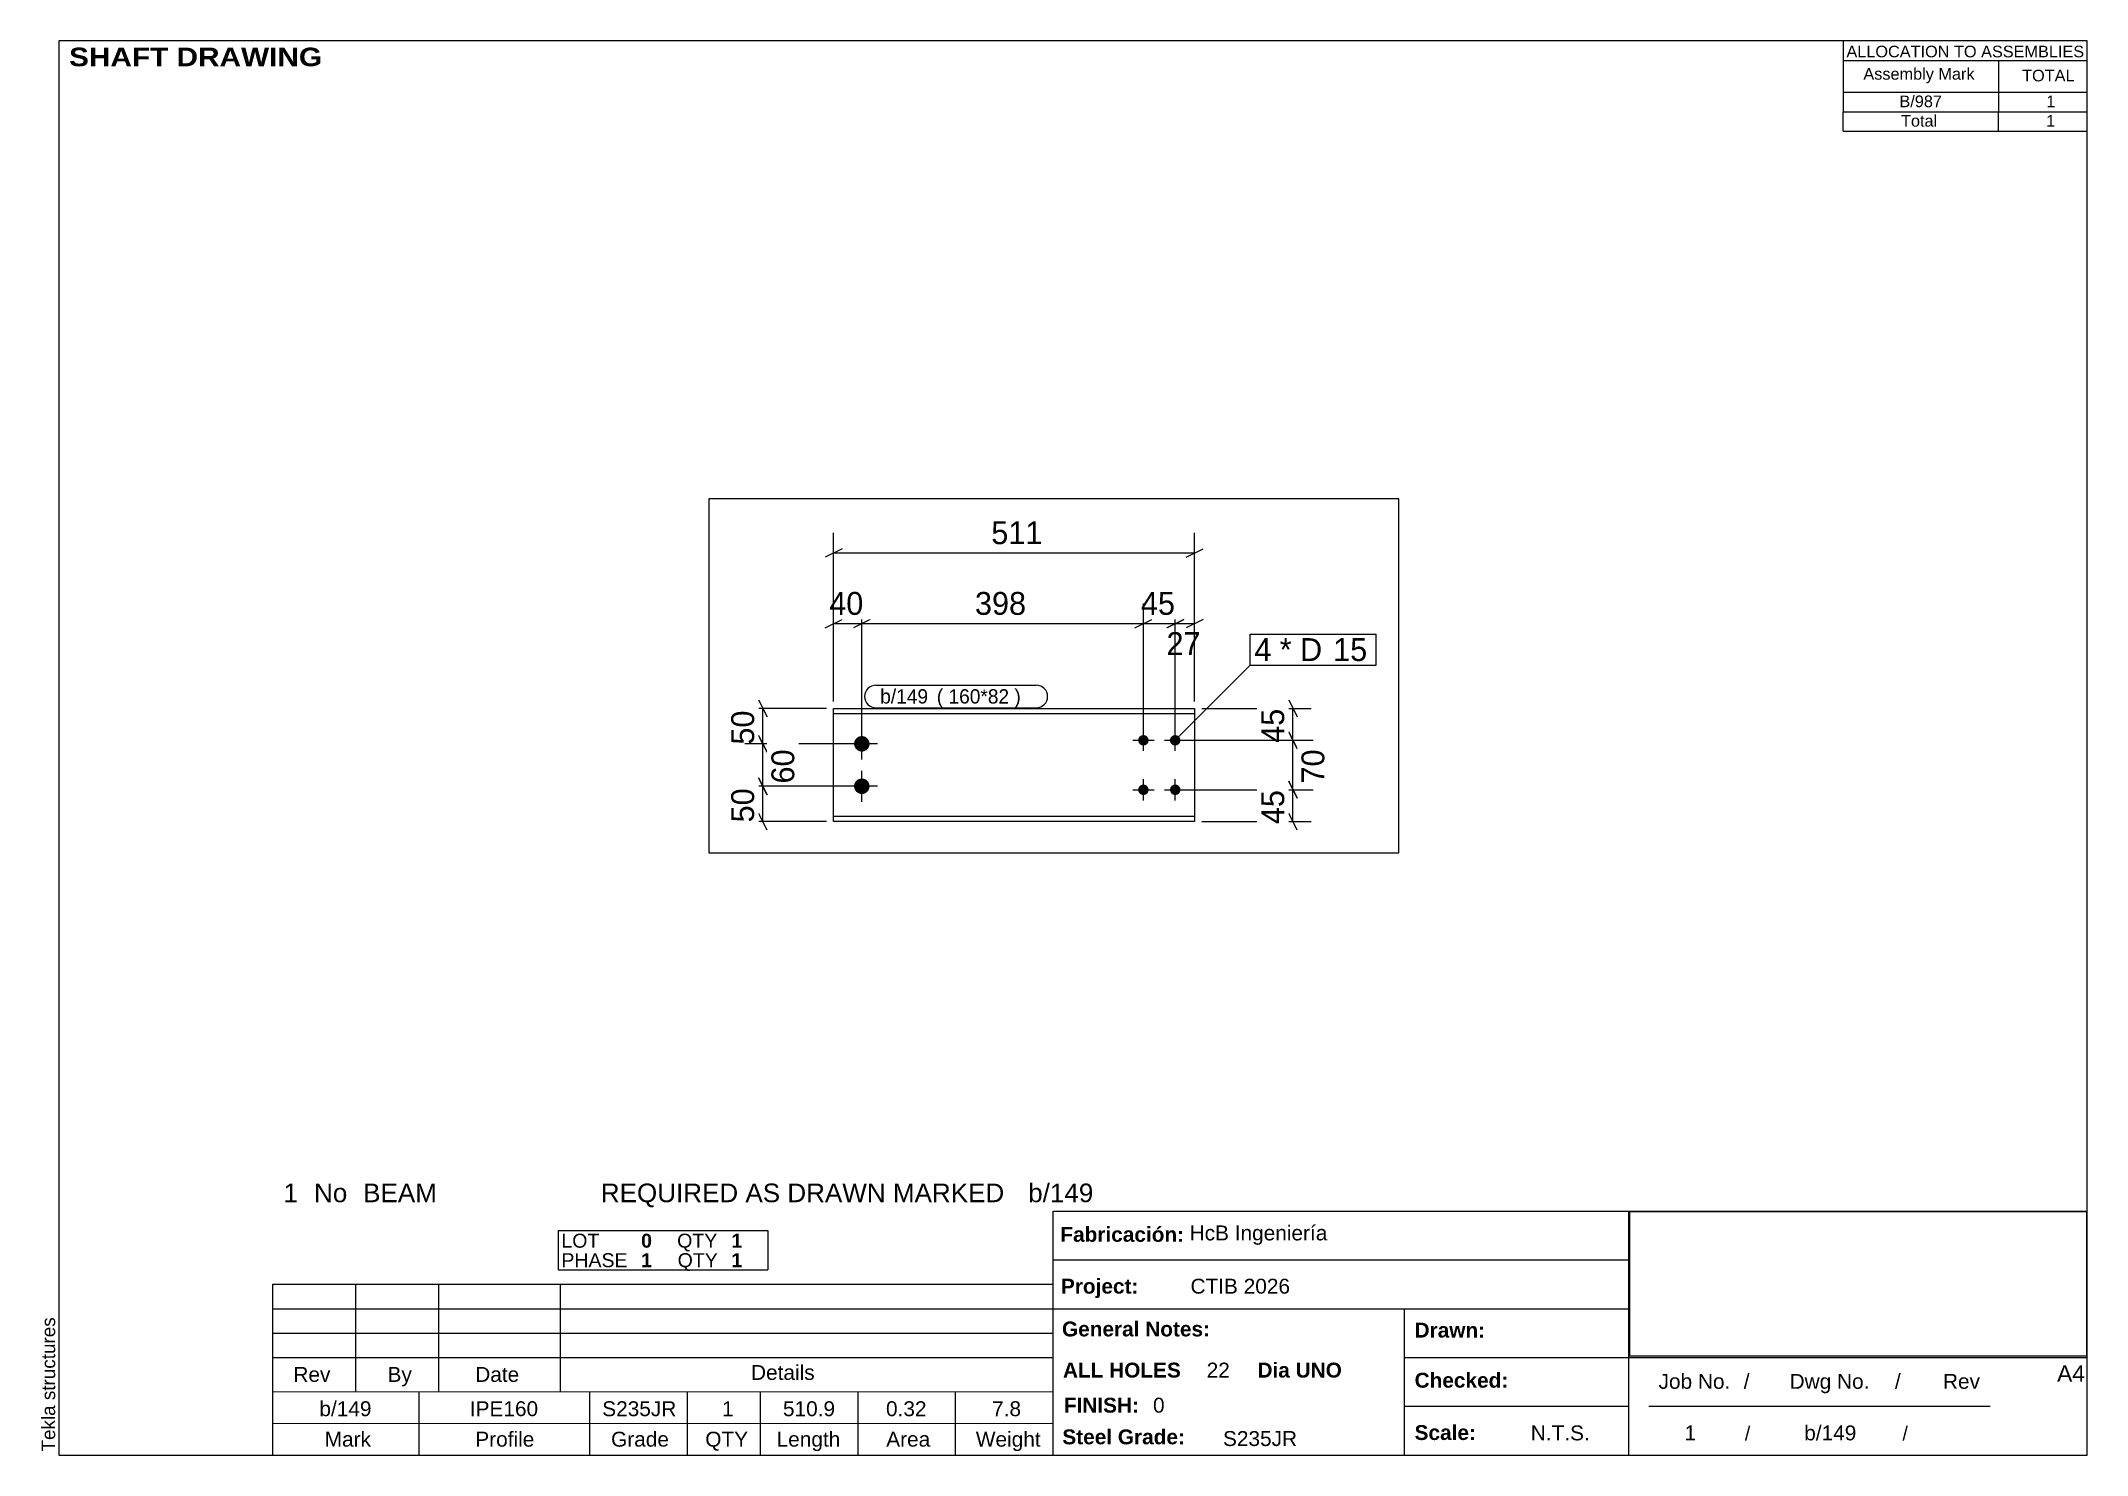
# Paper-space layout 'Layout1' of a CAD drawing. Header units: millimetres. Extents: x 2 to 292, y 5 to 205.
# The model-space entities are those that its viewports show. They can reach past a viewport. Long polylines and large blocks are cut down to what shows.
import ezdxf

# ---------------------------------------------------------------- set-up
doc = ezdxf.new("R2010")
doc.units = ezdxf.units.MM
doc.layers.add('Viewport layer', color=7, linetype='Continuous', plot=False)
doc.styles.add('Arial', font='ARIAL.TTF', dxfattribs={"height": 0.2})
doc.styles.add('Arial Black', font='ARIBLK.TTF', dxfattribs={"height": 0.2})
doc.styles.add('Arial Bold', font='ARIALBD.TTF', dxfattribs={"height": 0.2})
doc.styles.add('Comic Sans MS', font='COMIC.TTF', dxfattribs={"height": 0.2})

msp = doc.modelspace()

# ---------------------------------------------------------------- hatches: boundary and pattern name
at = {"linetype": 'Continuous'}
for points in [[(205.4, 154, -1), (227.4, 154, -1)], [(607.3, 159, -1), (622.3, 159, -1)], [(652.3, 159, -1), (667.3, 159, -1)], [(205.4, 94, -1), (227.4, 94, -1)], [(607.3, 89, -1), (622.3, 89, -1)], [(652.3, 89, -1), (667.3, 89, -1)]]:
    msp.add_hatch(color=3, dxfattribs=at).paths.add_polyline_path(points)

# ---------------------------------------------------------------- linework, layer by layer
at = {"color": 8, "linetype": 'Continuous'}
for p, q in [((188.4, 430), (164.4, 418)), ((176.4, 424), (687.3, 424)), ((675.3, 418), (699.3, 430)), ((176.4, 214), (176.4, 352.4)), ((216.4, 164), (216.4, 352.4)), ((216.4, 164), (216.4, 352.4)), ((614.8, 169), (614.8, 352.4)), ((659.8, 169), (659.8, 349.6)), ((687.3, 214), (687.3, 349.6)), ((164.4, 318), (188.4, 330)), ((176.4, 324), (216.4, 324)), ((228.4, 330), (204.4, 318)), ((228.4, 330), (204.4, 318)), ((647.8, 318), (671.8, 330)), ((659.8, 324), (687.3, 324)), ((699.3, 330), (675.3, 318)), ((166.4, 204), (48, 204)), ((70.4, 216), (82.4, 192)), ((76.4, 154), (76.4, 204)), ((697.3, 204), (852, 204)), ((820.4, 216), (832.4, 192)), ((826.4, 159), (826.4, 204)), ((206.4, 154), (48, 154)), ((82.4, 142), (70.4, 166)), ((669.8, 159), (852, 159)), ((832.4, 147), (820.4, 171)), ((206.4, 94), (50.8, 94)), ((82.4, 82), (70.4, 106)), ((669.8, 89), (854.8, 89)), ((832.4, 77), (820.4, 101)), ((166.4, 44), (48, 44)), ((82.4, 32), (70.4, 56)), ((697.3, 44), (852, 44)), ((832.4, 32), (820.4, 56))]:
    msp.add_line(p, q, dxfattribs=at)
at = {"color": 7, "linetype": 'Continuous'}
for p, q in [((944.2, 265.1), (944.2, 309.1)), ((176.4, 44), (176.4, 204)), ((176.4, 204), (687.3, 204)), ((687.3, 204), (687.3, 44)), ((687.3, 196.6), (176.4, 196.6)), ((687.3, 51.4), (176.4, 51.4)), ((687.3, 44), (176.4, 44))]:
    msp.add_line(p, q, dxfattribs=at)
at = {"color": 3, "linetype": 'Continuous'}
for p, q in [((216.4, 132), (216.4, 176)), ((614.8, 144), (614.8, 174)), ((659.8, 144), (659.8, 174)), ((238.4, 154), (194.4, 154)), ((599.8, 159), (629.8, 159)), ((644.8, 159), (674.8, 159)), ((216.4, 72), (216.4, 116)), ((238.4, 94), (194.4, 94)), ((599.8, 89), (629.8, 89)), ((614.8, 74), (614.8, 104)), ((644.8, 89), (674.8, 89)), ((659.8, 74), (659.8, 104))]:
    msp.add_line(p, q, dxfattribs=at)

# ---------------------------------------------------------------- wipeouts: each hides what was drawn before it
at = {"color": 0}
msp.add_wipeout([(798, 271.1), (798, 303.1), (771.9, 303.1), (771.9, 271.1)], dxfattribs=at)

# ---------------------------------------------------------------- next in the draw order: wipeouts: each hides what was drawn before it
for points in [[(470.5, 430), (470.5, 474.8), (393.2, 474.8), (393.2, 430)], [(706, 273.2), (706, 318), (641.1, 318), (641.1, 273.2)], [(798, 271.1), (798, 303.1), (771.9, 303.1), (771.9, 271.1)], [(70.4, 211.5), (25.6, 211.5), (25.6, 146.5), (70.4, 146.5)], [(316.5, 211), (316.5, 231), (242.4, 231), (242.4, 211)], [(820.4, 214), (775.6, 214), (775.6, 149), (820.4, 149)]]:
    msp.add_wipeout(points, dxfattribs=at)

# ---------------------------------------------------------------- next in the draw order: linework, layer by layer
at = {"color": 8, "linetype": 'Continuous'}
for p, q in [((687.3, 214), (687.3, 452.4)), ((659.8, 169), (659.8, 352.4)), ((602.8, 318), (626.8, 330)), ((614.8, 324), (659.8, 324)), ((671.8, 330), (647.8, 318)), ((206.4, 154), (50.8, 154)), ((70.4, 166), (82.4, 142)), ((76.4, 94), (76.4, 154)), ((669.8, 159), (854.8, 159)), ((820.4, 171), (832.4, 147)), ((826.4, 89), (826.4, 159))]:
    msp.add_line(p, q, dxfattribs=at)
at = {"color": 7, "linetype": 'Continuous'}
for p, q in [((765.9, 265.1), (765.9, 309.1)), ((659.8, 159), (765.9, 265.1))]:
    msp.add_line(p, q, dxfattribs=at)

# ---------------------------------------------------------------- next in the draw order: texts
at = {"color": 3, "style": 'Comic Sans MS'}
for s, p in [('511', (399.6, 436.4)), ('27', (647.5, 279.6))]:
    msp.add_text(s, height=32.38, dxfattribs=at).set_placement(p)
for s, p in [('50', (64, 152.9)), ('45', (814, 155.4))]:
    msp.add_text(s, height=32.38, rotation=90.0002, dxfattribs=at).set_placement(p)

# ---------------------------------------------------------------- next in the draw order: wipeouts: each hides what was drawn before it
at = {"color": 0}
for points in [[(873.7, 271.1), (873.7, 303.1), (807.6, 303.1), (807.6, 271.1)], [(316.5, 211), (316.5, 231), (242.4, 231), (242.4, 211)]]:
    msp.add_wipeout(points, dxfattribs=at)

# ---------------------------------------------------------------- next in the draw order: linework, layer by layer
at = {"color": 7, "linetype": 'Continuous'}
msp.add_arc((236.4, 221), 16, 90, 270, dxfattribs=at)

# ---------------------------------------------------------------- next in the draw order: wipeouts: each hides what was drawn before it
at = {"color": 0}
for points in [[(669.8, 330), (669.8, 374.8), (604.9, 374.8), (604.9, 330)], [(873.7, 271.1), (873.7, 303.1), (807.6, 303.1), (807.6, 271.1)], [(457.3, 211), (457.3, 231), (322.5, 231), (322.5, 211)], [(127.2, 156.5), (82.4, 156.5), (82.4, 91.5), (127.2, 91.5)], [(877.2, 156.5), (832.4, 156.5), (832.4, 91.5), (877.2, 91.5)]]:
    msp.add_wipeout(points, dxfattribs=at)

# ---------------------------------------------------------------- next in the draw order: linework, layer by layer
at = {"color": 8, "linetype": 'Continuous'}
for p, q in [((614.8, 169), (614.8, 352.4)), ((216.4, 324), (614.8, 324)), ((602.8, 318), (626.8, 330)), ((206.4, 94), (48, 94)), ((70.4, 106), (82.4, 82)), ((76.4, 44), (76.4, 94)), ((669.8, 89), (852, 89)), ((820.4, 101), (832.4, 77)), ((826.4, 44), (826.4, 89))]:
    msp.add_line(p, q, dxfattribs=at)

# ---------------------------------------------------------------- next in the draw order: texts
at = {"color": 3, "style": 'Comic Sans MS'}
for s, height, p in [('45', 32.38, (611.3, 336.4)), ('4', 32.4, (771.9, 271.1)), ('* D', 32.38, (807.6, 271.1))]:
    msp.add_text(s, height=height, dxfattribs=at).set_placement(p)
for s, p in [('60', (120.8, 97.9)), ('70', (870.8, 97.9))]:
    msp.add_text(s, height=32.38, rotation=90.0002, dxfattribs=at).set_placement(p)

# ---------------------------------------------------------------- next in the draw order: wipeouts: each hides what was drawn before it
at = {"color": 0}
for points in [[(928.6, 271.1), (928.6, 303.1), (883.3, 303.1), (883.3, 271.1)], [(457.3, 211), (457.3, 231), (322.5, 231), (322.5, 211)]]:
    msp.add_wipeout(points, dxfattribs=at)

# ---------------------------------------------------------------- next in the draw order: linework, layer by layer
at = {"color": 7, "linetype": 'Continuous'}
for p, q in [((236.4, 237), (463.3, 237)), ((236.4, 205), (463.3, 205))]:
    msp.add_line(p, q, dxfattribs=at)
msp.add_arc((463.3, 221), 16, 270, 90, dxfattribs=at)

# ---------------------------------------------------------------- next in the draw order: texts
at = {"color": 3, "style": 'Comic Sans MS'}
for s, height, p in [('b/149', 20.23, (242.4, 211)), ('(\xa0160*82\xa0) ', 20.234, (322.5, 211))]:
    msp.add_text(s, height=height, dxfattribs=at).set_placement(p)

# ---------------------------------------------------------------- next in the draw order: wipeouts: each hides what was drawn before it
at = {"color": 0}
for points in [[(228.9, 330), (228.9, 374.8), (163.9, 374.8), (163.9, 330)], [(461.1, 330), (461.1, 374.8), (370.1, 374.8), (370.1, 330)], [(928.6, 271.1), (928.6, 303.1), (883.3, 303.1), (883.3, 271.1)], [(70.4, 101.5), (25.6, 101.5), (25.6, 36.5), (70.4, 36.5)], [(820.4, 99), (775.6, 99), (775.6, 34), (820.4, 34)]]:
    msp.add_wipeout(points, dxfattribs=at)

# ---------------------------------------------------------------- next in the draw order: linework, layer by layer
at = {"color": 8, "linetype": 'Continuous'}
msp.add_line((176.4, 214), (176.4, 452.4), dxfattribs=at)
at = {"color": 7, "linetype": 'Continuous'}
for p, q in [((765.9, 309.1), (944.2, 309.1)), ((765.9, 265.1), (944.2, 265.1))]:
    msp.add_line(p, q, dxfattribs=at)

# ---------------------------------------------------------------- next in the draw order: texts
at = {"color": 3, "style": 'Comic Sans MS'}
for s, p in [('40', (170.3, 336.4)), ('398', (376.5, 336.4)), ('15', (883.3, 271.1))]:
    msp.add_text(s, height=32.38, dxfattribs=at).set_placement(p)
for s, p in [('50', (64, 42.9)), ('45', (814, 40.4))]:
    msp.add_text(s, height=32.38, rotation=90.0002, dxfattribs=at).set_placement(p)

psp = doc.layouts.get("Layout1")

# ---------------------------------------------------------------- linework, layer by layer
at = {"color": 5, "linetype": 'Continuous'}
for p, q in [((292, 205), (5, 205)), ((5, 205), (5, 5)), ((292, 5), (292, 205)), ((5, 5), (292, 5))]:
    psp.add_line(p, q, dxfattribs=at)
at = {"color": 7, "linetype": 'Continuous'}
for p, q in [((257.51, 205), (257.51, 197.75)), ((257.57, 202.24), (292, 202.24)), ((279.49, 202.24), (279.49, 197.75)), ((257.51, 197.75), (257.51, 195)), ((257.57, 197.75), (292, 197.75)), ((279.49, 197.75), (279.49, 195)), ((257.51, 192.23), (257.51, 194.99)), ((257.54, 194.99), (292, 194.99)), ((279.49, 192.23), (279.49, 194.99)), ((257.51, 192.23), (292, 192.23)), ((145.72, 5), (145.72, 39.5)), ((145.75, 39.5), (292, 39.5)), ((227.14, 5), (227.14, 39.5)), ((75.68, 36.74), (105.35, 36.74)), ((75.68, 36.74), (75.68, 33.98)), ((105.35, 36.74), (105.35, 33.98)), ((75.68, 33.98), (75.68, 31.22)), ((105.35, 33.98), (105.35, 31.22)), ((145.72, 32.6), (227.14, 32.6)), ((35.31, 13.97), (35.31, 29.15)), ((35.31, 29.15), (145.71, 29.15)), ((47.04, 13.97), (47.04, 29.15)), ((58.77, 13.97), (58.77, 29.15)), ((75.68, 31.22), (105.35, 31.22)), ((76.02, 13.97), (76.02, 29.15)), ((145.71, 13.97), (145.71, 29.15)), ((35.31, 25.7), (145.71, 25.7)), ((145.72, 25.7), (227.14, 25.7)), ((195.4, 5), (195.4, 25.7)), ((35.31, 22.25), (145.71, 22.25)), ((35.31, 18.8), (145.71, 18.8)), ((195.4, 18.8), (292, 18.8)), ((35.31, 13.96), (145.71, 13.97)), ((35.31, 9.49), (35.31, 13.96)), ((56.01, 9.49), (56.01, 13.97)), ((80.16, 9.49), (80.16, 13.97)), ((93.96, 9.49), (93.96, 13.97)), ((104.31, 9.49), (104.31, 13.97)), ((118.11, 9.49), (118.11, 13.97)), ((131.91, 9.49), (131.91, 13.97)), ((195.4, 11.9), (227.14, 11.9)), ((229.99, 11.92), (278.29, 11.92)), ((35.31, 9.48), (145.72, 9.49)), ((35.31, 5), (35.31, 9.48)), ((56.01, 5), (56.01, 9.48)), ((80.16, 5), (80.16, 9.48)), ((93.96, 5), (93.96, 9.48)), ((104.31, 5), (104.31, 9.48)), ((118.11, 5), (118.11, 9.48)), ((131.91, 5), (131.91, 9.48))]:
    psp.add_line(p, q, dxfattribs=at)
at = {"color": 2, "linetype": 'Continuous'}
for p, q in [((227.28, 39.46), (291.86, 39.46)), ((227.29, 19.02), (227.29, 39.46)), ((291.96, 19.03), (291.96, 39.47)), ((227.28, 19.03), (291.86, 19.03))]:
    psp.add_line(p, q, dxfattribs=at)

# ---------------------------------------------------------------- texts
at = {"color": 7}
for s, height, style, p in [(' SHAFT DRAWING', 2.6342, 'Arial Black', (5.3, 201.42)), ('ALLOCATION TO ASSEMBLIES', 1.6475, 'Arial', (257.95, 202.68)), ('Assembly Mark', 1.6475, 'Arial', (260.35, 199.52)), ('TOTAL', 1.648, 'Arial', (282.81, 199.28)), ('REQUIRED AS DRAWN MARKED', 2.636, 'Arial', (81.71, 40.76)), ('b/149', 2.636, 'Arial', (142.18, 40.76)), ('1', 2.64, 'Arial', (36.8, 40.76)), ('No', 2.636, 'Arial', (41.13, 40.76)), ('BEAM', 2.636, 'Arial', (48.08, 40.76)), ('b/149', 2.109, 'Arial', (41.89, 10.5)), ('IPE160', 2.109, 'Arial', (63.17, 10.5)), ('S235JR', 2.109, 'Arial', (81.91, 10.5)), ('1', 2.11, 'Arial', (98.86, 10.5)), ('510.9', 2.109, 'Arial', (107.48, 10.5)), ('0.32', 2.109, 'Arial', (122.06, 10.5)), ('7.8', 2.109, 'Arial', (137.07, 10.5)), ('FINISH:', 2.107, 'Arial Bold', (147.22, 11)), ('0', 2.11, 'Arial', (159.84, 11))]:
    psp.add_text(s, height=height, dxfattribs=dict(at, style=style)).set_placement(p)
at = {"color": 7, "linetype": 'Continuous'}
for s, height, style, p in [('B/987', 1.648, 'Arial', (265.45, 195.63)), ('1', 1.65, 'Arial', (286.23, 195.63)), ('Total', 1.648, 'Arial', (265.67, 192.88)), ('1', 1.65, 'Arial', (286.21, 192.88)), ('LOT', 1.977, 'Arial', (76.13, 34.33)), ('0', 1.98, 'Arial Bold', (87.41, 34.33)), ('QTY', 1.977, 'Arial', (92.51, 34.33)), ('1', 1.98, 'Arial Bold', (100.18, 34.33)), ('Fabricación:', 2.1074, 'Arial Bold', (146.73, 35.16)), ('HcB Ingeniería', 2.1088, 'Arial', (165.02, 35.36)), ('PHASE', 1.977, 'Arial', (76.13, 31.57)), ('1', 1.98, 'Arial Bold', (87.41, 31.57)), ('QTY', 1.977, 'Arial', (92.58, 31.57)), ('1', 1.98, 'Arial Bold', (100.18, 31.57)), ('Project:', 2.107, 'Arial Bold', (146.81, 27.83)), ('CTIB 2026', 2.109, 'Arial', (165.14, 27.83)), ('General Notes:', 2.1074, 'Arial Bold', (146.96, 21.78)), ('Drawn:', 2.107, 'Arial Bold', (196.85, 21.62)), ('Rev', 2.109, 'Arial', (38.21, 15.35)), ('By', 2.109, 'Arial', (51.53, 15.35)), ('Date', 2.109, 'Arial', (63.94, 15.35)), ('Details', 2.109, 'Arial', (102.96, 15.63)), ('ALL HOLES', 2.107, 'Arial Bold', (147.1, 15.96)), ('22', 2.109, 'Arial', (167.43, 15.96)), ('Dia UNO', 2.107, 'Arial Bold', (174.62, 15.96)), ('A4', 2.307, 'Arial', (287.76, 15.38)), ('Checked:', 2.107, 'Arial Bold', (196.85, 14.53)), ('Job No.', 2.109, 'Arial', (231.37, 14.37)), ('/', 2.11, 'Arial', (243.42, 14.37)), ('Dwg No.', 2.109, 'Arial', (249.91, 14.37)), ('/', 2.11, 'Arial', (264.81, 14.37)), ('Rev', 2.109, 'Arial', (271.61, 14.37)), ('Steel Grade:', 2.1074, 'Arial Bold', (147.01, 6.52)), ('Scale:', 2.107, 'Arial Bold', (196.85, 7.13)), ('N.T.S.', 2.109, 'Arial', (213.29, 7.08)), ('1', 2.11, 'Arial', (235.04, 7.08)), ('/', 1.98, 'Arial', (243.58, 7.08)), ('b/149', 2.109, 'Arial', (251.98, 7.08)), ('/', 1.98, 'Arial', (265.88, 7.08)), ('Mark', 2.109, 'Arial', (42.64, 6.19)), ('Profile', 2.109, 'Arial', (63.95, 6.19)), ('Grade', 2.109, 'Arial', (83.16, 6.19)), ('QTY', 2.109, 'Arial', (96.49, 6.19)), ('Length', 2.109, 'Arial', (106.58, 6.19)), ('Area', 2.109, 'Arial', (122.09, 6.19)), ('Weight', 2.109, 'Arial', (134.77, 6.19)), ('S235JR', 2.109, 'Arial', (169.74, 6.28))]:
    psp.add_text(s, height=height, dxfattribs=dict(at, style=style)).set_placement(p)
at = {"color": 174, "linetype": 'Continuous', "style": 'Arial'}
psp.add_text('Tekla structures', height=1.9102, rotation=90, dxfattribs=at).set_placement((4.5, 5.5))

# ---------------------------------------------------------------- viewports
at = {"layer": 'Viewport layer', "view_target_point": (488.11, 250.2)}
psp.add_viewport(center=(145.81, 115.21), size=(97.62, 50.04), view_center_point=(0, 0), view_height=500.4, dxfattribs=at)

doc.saveas('drawing.dxf')
